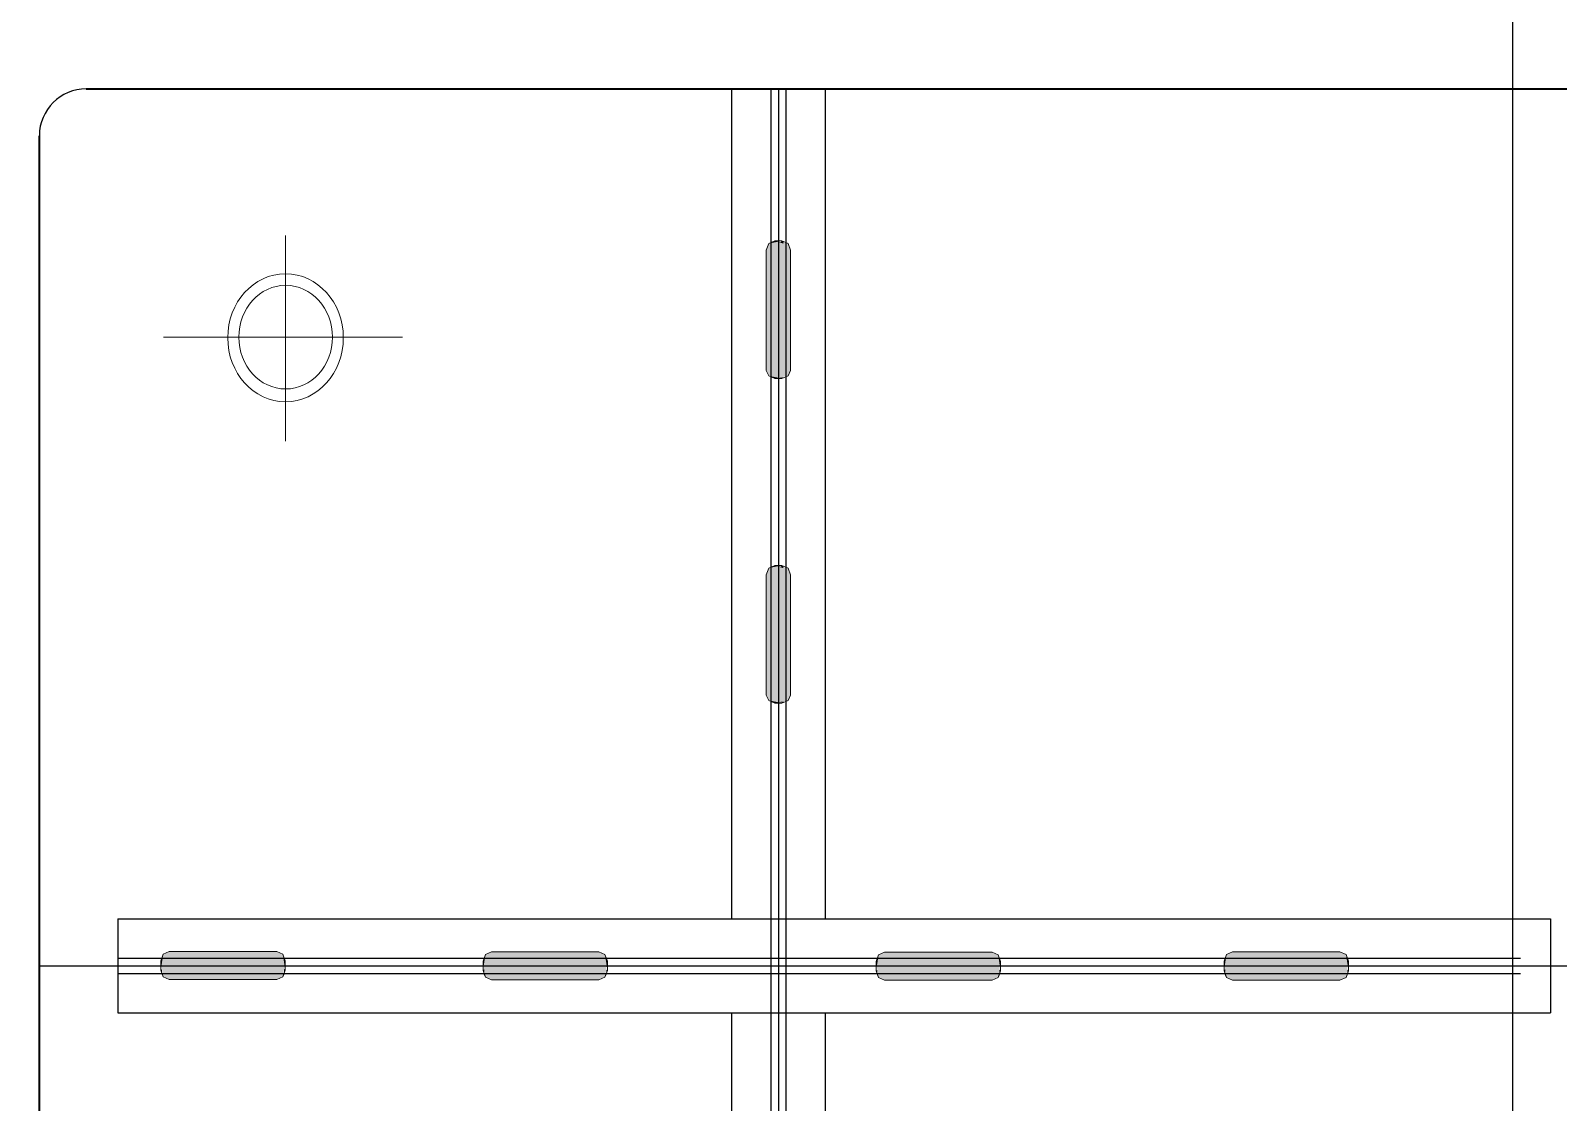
# Model space of a CAD drawing. Header units: inches. Extents: x 23291 to 181956, y 9161 to 51408.
# Drawn here: x 35630 to 36525, y 27979 to 28607 of the extents above; entities that cross this region are included whole.
import ezdxf

# ---------------------------------------------------------------- set-up
doc = ezdxf.new("R2010")
doc.units = ezdxf.units.IN
doc.header["$MEASUREMENT"] = 0
doc.layers.add('1', color=3, linetype='Continuous')
doc.layers.add('PDF2_Geometry', color=7, linetype='Continuous', true_color=0x231f20)
doc.layers.add('PDF2_Solid Fills', color=7, linetype='Continuous', true_color=0xffffff)

msp = doc.modelspace()

# ---------------------------------------------------------------- linework, layer by layer
at = {"linetype": 'ByBlock'}
for p, q in [((36040.6, 28572.72), (36040.6, 28086.52)), ((36040.6, 28572.72), (36040.6, 28086.52)), ((36063.7, 28572.72), (36063.7, 26515.72)), ((36063.7, 28572.72), (36063.7, 26515.72)), ((36068.1, 28572.72), (36095.6, 28572.72)), ((36068.1, 28572.72), (36068.1, 26515.72)), ((36068.1, 28572.72), (36095.6, 28572.72)), ((36068.1, 28572.72), (36068.1, 26515.72)), ((36072.5, 28572.72), (36072.5, 26515.72)), ((36072.5, 28572.72), (36072.5, 26515.72)), ((36095.6, 28572.72), (36095.6, 28086.52)), ((36095.6, 28572.72), (36095.6, 28086.52)), ((35681.39, 28086.52), (36520.14, 28086.52)), ((35681.39, 28086.52), (35681.39, 28031.52)), ((35681.39, 28086.52), (36520.14, 28086.52)), ((35681.39, 28086.52), (35681.39, 28031.52)), ((36520.14, 28086.52), (36520.14, 28031.52)), ((36520.14, 28086.52), (36520.14, 28031.52)), ((35635.36, 28063.42), (35635.36, 28054.62)), ((35635.36, 28063.42), (35635.36, 28054.62)), ((35635.36, 28059.02), (36882.76, 28059.02)), ((35635.36, 28059.02), (36882.76, 28059.02)), ((35681.39, 28063.42), (36502.6, 28063.42)), ((35681.39, 28063.42), (36502.6, 28063.42)), ((35681.39, 28054.62), (36502.6, 28054.62)), ((35681.39, 28054.62), (36502.6, 28054.62)), ((35681.39, 28031.52), (36520.14, 28031.52)), ((35681.39, 28031.52), (36520.14, 28031.52)), ((36040.6, 28031.52), (36040.6, 27572.82)), ((36040.6, 28031.52), (36040.6, 27572.82)), ((36095.6, 28031.52), (36095.6, 27572.82)), ((36095.6, 28031.52), (36095.6, 27572.82))]:
    msp.add_line(p, q, dxfattribs=at)
msp.add_open_spline([(34750.61, 29952.44), (35946.93, 29444.2), (37677.79, 28674.49), (40065.54, 27740.85), (41120.63, 27390.38)], degree=3, knots=[0, 0, 0, 0, 3.550687, 6.365653, 6.365653, 6.365653, 6.365653])
msp.add_open_spline([(34750.61, 29952.44), (35946.93, 29444.2), (37677.79, 28674.49), (40065.54, 27740.85), (41120.63, 27390.38)], degree=3, knots=[0, 0, 0, 0, 3.550687, 6.365653, 6.365653, 6.365653, 6.365653])
at = {"layer": '1', "linetype": 'ByBlock'}
for p, q in [((36498.2, 26463.12), (36498.2, 30494.37)), ((36498.2, 26463.12), (36498.21, 30271.39)), ((36498.2, 26463.12), (36498.2, 29801.99)), ((36502.6, 28572.72), (36570.8, 28572.72)), ((36502.6, 28572.72), (36570.8, 28572.72))]:
    msp.add_line(p, q, dxfattribs=at)
at = {"layer": '1', "linetype": 'ByBlock', "lineweight": 35}
for p, q in [((35662.86, 28572.72), (36882.76, 28572.72)), ((35662.86, 28572.72), (36882.76, 28572.72)), ((35635.36, 26543.22), (35635.36, 28545.22)), ((35635.36, 26543.22), (35635.36, 28545.22))]:
    msp.add_line(p, q, dxfattribs=at)
at = {"layer": '1', "linetype": 'ByBlock'}
msp.add_arc((35662.86, 28545.22), 27.5, 90, 180, dxfattribs=at)
msp.add_arc((35662.86, 28545.22), 27.5, 90, 180, dxfattribs=at)
at = {"layer": 'PDF2_Geometry', "color": 0, "linetype": 'ByBlock', "lineweight": 18}
for p, q in [((35779.41, 28486.8), (35779.41, 28366.26)), ((35779.41, 28486.8), (35779.41, 28366.26)), ((35707.99, 28427.32), (35848.01, 28427.32)), ((35707.99, 28427.32), (35848.01, 28427.32))]:
    msp.add_line(p, q, dxfattribs=at)
at = {"layer": 'PDF2_Geometry', "linetype": 'ByBlock', "lineweight": 18}
for p, q in [((36061.03, 28478.18), (36062.44, 28482.09)), ((36061.03, 28478.18), (36062.44, 28482.09)), ((36061.03, 28407.73), (36061.03, 28478.18)), ((36061.03, 28407.73), (36061.03, 28478.18)), ((36062.44, 28482.09), (36065.98, 28483.66)), ((36062.44, 28482.09), (36065.98, 28483.66)), ((36065.98, 28483.66), (36070.22, 28483.66)), ((36065.98, 28483.66), (36070.22, 28483.66)), ((36070.22, 28483.66), (36073.76, 28482.09)), ((36070.22, 28483.66), (36073.76, 28482.09)), ((36073.76, 28482.09), (36075.17, 28478.18)), ((36073.76, 28482.09), (36075.17, 28478.18)), ((36075.17, 28478.18), (36075.17, 28407.73)), ((36075.17, 28478.18), (36075.17, 28407.73)), ((36061.03, 28407.73), (36062.44, 28404.6)), ((36062.44, 28404.6), (36061.03, 28407.73)), ((36061.03, 28407.73), (36062.44, 28404.6)), ((36062.44, 28404.6), (36061.03, 28407.73)), ((36075.17, 28407.73), (36073.76, 28404.6)), ((36073.76, 28404.6), (36075.17, 28407.73)), ((36075.17, 28407.73), (36073.76, 28404.6)), ((36073.76, 28404.6), (36075.17, 28407.73)), ((36062.44, 28404.6), (36065.98, 28403.04)), ((36065.98, 28403.04), (36062.44, 28404.6)), ((36062.44, 28404.6), (36065.98, 28403.04)), ((36065.98, 28403.04), (36062.44, 28404.6)), ((36070.22, 28403.04), (36065.98, 28403.04)), ((36065.98, 28403.04), (36070.22, 28403.04)), ((36070.22, 28403.04), (36065.98, 28403.04)), ((36065.98, 28403.04), (36070.22, 28403.04)), ((36073.76, 28404.6), (36070.22, 28403.04)), ((36070.22, 28403.04), (36073.76, 28404.6)), ((36073.76, 28404.6), (36070.22, 28403.04)), ((36070.22, 28403.04), (36073.76, 28404.6)), ((36061.03, 28288.09), (36062.44, 28292.01)), ((36061.03, 28288.09), (36062.44, 28292.01)), ((36062.44, 28292.01), (36065.98, 28293.57)), ((36062.44, 28292.01), (36065.98, 28293.57)), ((36065.98, 28293.57), (36070.22, 28293.57)), ((36065.98, 28293.57), (36070.22, 28293.57)), ((36070.22, 28293.57), (36073.76, 28292.01)), ((36070.22, 28293.57), (36073.76, 28292.01)), ((36073.76, 28292.01), (36075.17, 28288.09)), ((36073.76, 28292.01), (36075.17, 28288.09)), ((36061.03, 28217.65), (36061.03, 28288.09)), ((36061.03, 28217.65), (36061.03, 28288.09)), ((36075.17, 28288.09), (36075.17, 28217.65)), ((36075.17, 28288.09), (36075.17, 28217.65)), ((36061.03, 28217.65), (36062.44, 28214.52)), ((36062.44, 28214.52), (36061.03, 28217.65)), ((36061.03, 28217.65), (36062.44, 28214.52)), ((36062.44, 28214.52), (36061.03, 28217.65)), ((36062.44, 28214.52), (36065.98, 28212.95)), ((36065.98, 28212.95), (36062.44, 28214.52)), ((36062.44, 28214.52), (36065.98, 28212.95)), ((36065.98, 28212.95), (36062.44, 28214.52)), ((36070.22, 28212.95), (36065.98, 28212.95)), ((36065.98, 28212.95), (36070.22, 28212.95)), ((36070.22, 28212.95), (36065.98, 28212.95)), ((36065.98, 28212.95), (36070.22, 28212.95)), ((36073.76, 28214.52), (36070.22, 28212.95)), ((36070.22, 28212.95), (36073.76, 28214.52)), ((36073.76, 28214.52), (36070.22, 28212.95)), ((36070.22, 28212.95), (36073.76, 28214.52)), ((36075.17, 28217.65), (36073.76, 28214.52)), ((36073.76, 28214.52), (36075.17, 28217.65)), ((36075.17, 28217.65), (36073.76, 28214.52)), ((36073.76, 28214.52), (36075.17, 28217.65)), ((35711.45, 28067.38), (35707.92, 28065.81)), ((35711.45, 28067.38), (35707.92, 28065.81)), ((35774.39, 28067.38), (35711.45, 28067.38)), ((35774.39, 28067.38), (35711.45, 28067.38)), ((35777.92, 28065.81), (35774.39, 28067.38)), ((35777.92, 28065.81), (35774.39, 28067.38)), ((35900.1, 28067.2), (35896.56, 28065.63)), ((35900.1, 28067.2), (35896.56, 28065.63)), ((35963.03, 28067.2), (35900.1, 28067.2)), ((35963.03, 28067.2), (35900.1, 28067.2)), ((35966.57, 28065.63), (35963.03, 28067.2)), ((35966.57, 28065.63), (35963.03, 28067.2)), ((36130.33, 28066.96), (36126.79, 28065.4)), ((36130.33, 28066.96), (36126.79, 28065.4)), ((36193.26, 28066.96), (36130.33, 28066.96)), ((36193.26, 28066.96), (36130.33, 28066.96)), ((36196.8, 28065.4), (36193.26, 28066.96)), ((36196.8, 28065.4), (36193.26, 28066.96)), ((36334.03, 28067.14), (36330.5, 28065.57)), ((36334.03, 28067.14), (36330.5, 28065.57)), ((36396.97, 28067.14), (36334.03, 28067.14)), ((36396.97, 28067.14), (36334.03, 28067.14)), ((36400.5, 28065.57), (36396.97, 28067.14)), ((36400.5, 28065.57), (36396.97, 28067.14)), ((35707.92, 28065.81), (35706.5, 28061.9)), ((35707.92, 28065.81), (35706.5, 28061.9)), ((35706.5, 28061.9), (35706.5, 28056.42)), ((35706.5, 28061.9), (35706.5, 28056.42)), ((35779.34, 28061.9), (35777.92, 28065.81)), ((35779.34, 28061.9), (35777.92, 28065.81)), ((35779.34, 28056.42), (35779.34, 28061.9)), ((35779.34, 28056.42), (35779.34, 28061.9)), ((35896.56, 28065.63), (35895.15, 28061.72)), ((35896.56, 28065.63), (35895.15, 28061.72)), ((35895.15, 28061.72), (35895.15, 28056.24)), ((35895.15, 28061.72), (35895.15, 28056.24)), ((35967.98, 28061.72), (35966.57, 28065.63)), ((35967.98, 28061.72), (35966.57, 28065.63)), ((35967.98, 28056.24), (35967.98, 28061.72)), ((35967.98, 28056.24), (35967.98, 28061.72)), ((36126.79, 28065.4), (36125.38, 28061.48)), ((36126.79, 28065.4), (36125.38, 28061.48)), ((36125.38, 28061.48), (36125.38, 28056)), ((36125.38, 28061.48), (36125.38, 28056)), ((36198.21, 28061.48), (36196.8, 28065.4)), ((36198.21, 28061.48), (36196.8, 28065.4)), ((36198.21, 28056), (36198.21, 28061.48)), ((36198.21, 28056), (36198.21, 28061.48)), ((36330.5, 28065.57), (36329.08, 28061.66)), ((36330.5, 28065.57), (36329.08, 28061.66)), ((36329.08, 28061.66), (36329.08, 28056.18)), ((36329.08, 28061.66), (36329.08, 28056.18)), ((36401.92, 28061.66), (36400.5, 28065.57)), ((36401.92, 28061.66), (36400.5, 28065.57)), ((36401.92, 28056.18), (36401.92, 28061.66)), ((36401.92, 28056.18), (36401.92, 28061.66)), ((35706.5, 28056.42), (35707.92, 28052.51)), ((35706.5, 28056.42), (35707.92, 28052.51)), ((35707.92, 28052.51), (35711.45, 28050.94)), ((35707.92, 28052.51), (35711.45, 28050.94)), ((35711.45, 28050.94), (35774.39, 28050.94)), ((35711.45, 28050.94), (35774.39, 28050.94)), ((35774.39, 28050.94), (35777.92, 28052.51)), ((35774.39, 28050.94), (35777.92, 28052.51)), ((35777.92, 28052.51), (35779.34, 28056.42)), ((35777.92, 28052.51), (35779.34, 28056.42)), ((35895.15, 28056.24), (35896.56, 28052.32)), ((35895.15, 28056.24), (35896.56, 28052.32)), ((35896.56, 28052.32), (35900.1, 28050.76)), ((35896.56, 28052.32), (35900.1, 28050.76)), ((35900.1, 28050.76), (35963.03, 28050.76)), ((35900.1, 28050.76), (35963.03, 28050.76)), ((35963.03, 28050.76), (35966.57, 28052.32)), ((35963.03, 28050.76), (35966.57, 28052.32)), ((35966.57, 28052.32), (35967.98, 28056.24)), ((35966.57, 28052.32), (35967.98, 28056.24)), ((36125.38, 28056), (36126.79, 28052.09)), ((36125.38, 28056), (36126.79, 28052.09)), ((36126.79, 28052.09), (36130.33, 28050.53)), ((36126.79, 28052.09), (36130.33, 28050.53)), ((36130.33, 28050.53), (36193.26, 28050.53)), ((36130.33, 28050.53), (36193.26, 28050.53)), ((36193.26, 28050.53), (36196.8, 28052.09)), ((36193.26, 28050.53), (36196.8, 28052.09)), ((36196.8, 28052.09), (36198.21, 28056)), ((36196.8, 28052.09), (36198.21, 28056)), ((36329.08, 28056.18), (36330.5, 28052.27)), ((36329.08, 28056.18), (36330.5, 28052.27)), ((36330.5, 28052.27), (36334.03, 28050.7)), ((36330.5, 28052.27), (36334.03, 28050.7)), ((36334.03, 28050.7), (36396.97, 28050.7)), ((36334.03, 28050.7), (36396.97, 28050.7)), ((36396.97, 28050.7), (36400.5, 28052.27)), ((36396.97, 28050.7), (36400.5, 28052.27)), ((36400.5, 28052.27), (36401.92, 28056.18)), ((36400.5, 28052.27), (36401.92, 28056.18))]:
    msp.add_line(p, q, dxfattribs=at)
at = {"layer": 'PDF2_Geometry', "linetype": 'ByBlock', "lineweight": 9}
for p, q in [((35707.21, 28054.07), (35707.92, 28052.51)), ((35707.92, 28052.51), (35707.21, 28054.07)), ((35707.21, 28054.07), (35707.21, 28054.07)), ((35707.21, 28054.07), (35707.92, 28052.51)), ((35707.92, 28052.51), (35707.21, 28054.07)), ((35707.21, 28054.07), (35707.21, 28054.07)), ((35778.63, 28054.07), (35777.92, 28052.51)), ((35777.92, 28052.51), (35778.63, 28054.07)), ((35778.63, 28054.07), (35777.92, 28052.51)), ((35777.92, 28052.51), (35778.63, 28054.07)), ((35778.63, 28054.07), (35778.63, 28054.07)), ((35778.63, 28054.07), (35778.63, 28054.07)), ((35895.86, 28053.89), (35896.56, 28052.32)), ((35896.56, 28052.32), (35895.86, 28053.89)), ((35895.86, 28053.89), (35895.86, 28053.89)), ((35895.86, 28053.89), (35896.56, 28052.32)), ((35896.56, 28052.32), (35895.86, 28053.89)), ((35895.86, 28053.89), (35895.86, 28053.89)), ((35967.28, 28053.89), (35966.57, 28052.32)), ((35966.57, 28052.32), (35967.28, 28053.89)), ((35967.28, 28053.89), (35966.57, 28052.32)), ((35966.57, 28052.32), (35967.28, 28053.89)), ((35967.28, 28053.89), (35967.28, 28053.89)), ((35967.28, 28053.89), (35967.28, 28053.89)), ((36126.09, 28053.66), (36126.79, 28052.09)), ((36126.79, 28052.09), (36126.09, 28053.66)), ((36126.09, 28053.66), (36126.09, 28053.66)), ((36126.09, 28053.66), (36126.79, 28052.09)), ((36126.79, 28052.09), (36126.09, 28053.66)), ((36126.09, 28053.66), (36126.09, 28053.66)), ((36197.51, 28053.66), (36196.8, 28052.09)), ((36196.8, 28052.09), (36197.51, 28053.66)), ((36197.51, 28053.66), (36196.8, 28052.09)), ((36196.8, 28052.09), (36197.51, 28053.66)), ((36197.51, 28053.66), (36197.51, 28053.66)), ((36197.51, 28053.66), (36197.51, 28053.66)), ((36329.79, 28053.83), (36330.5, 28052.27)), ((36330.5, 28052.27), (36329.79, 28053.83)), ((36329.79, 28053.83), (36329.79, 28053.83)), ((36329.79, 28053.83), (36330.5, 28052.27)), ((36330.5, 28052.27), (36329.79, 28053.83)), ((36329.79, 28053.83), (36329.79, 28053.83)), ((36401.21, 28053.83), (36400.5, 28052.27)), ((36400.5, 28052.27), (36401.21, 28053.83)), ((36401.21, 28053.83), (36400.5, 28052.27)), ((36400.5, 28052.27), (36401.21, 28053.83)), ((36401.21, 28053.83), (36401.21, 28053.83)), ((36401.21, 28053.83), (36401.21, 28053.83))]:
    msp.add_line(p, q, dxfattribs=at)
at = {"layer": 'PDF2_Geometry', "color": 0, "linetype": 'ByBlock', "lineweight": 18}
for centre, major_axis in [((35779.51, 28426.92), (0, 37.47)), ((35779.51, 28426.92), (0, 37.47)), ((35779.56, 28427.28), (0, 30.36)), ((35779.56, 28427.28), (0, 30.36))]:
    msp.add_ellipse(centre, major_axis=major_axis, ratio=0.903438, start_param=4.712389, end_param=10.995574, dxfattribs=at)
at = {"layer": 'PDF2_Solid Fills', "linetype": 'ByBlock', "transparency": 33554559}
for points in [[(36061.03, 28478.18), (36062.44, 28482.09), (36075.17, 28478.18)], [(36061.03, 28478.18), (36062.44, 28482.09), (36075.17, 28478.18)], [(36061.03, 28407.73), (36061.03, 28478.18), (36075.17, 28407.73)], [(36061.03, 28478.18), (36075.17, 28407.73), (36075.17, 28478.18)], [(36061.03, 28407.73), (36061.03, 28478.18), (36075.17, 28407.73)], [(36061.03, 28478.18), (36075.17, 28407.73), (36075.17, 28478.18)], [(36062.44, 28482.09), (36065.98, 28483.66), (36070.22, 28483.66)], [(36073.76, 28482.09), (36062.44, 28482.09), (36065.98, 28483.66)], [(36062.44, 28482.09), (36065.98, 28483.66), (36065.98, 28483.66)], [(36062.44, 28482.09), (36065.98, 28483.66), (36070.22, 28483.66)], [(36073.76, 28482.09), (36062.44, 28482.09), (36065.98, 28483.66)], [(36062.44, 28482.09), (36065.98, 28483.66), (36065.98, 28483.66)], [(36062.44, 28482.09), (36075.17, 28478.18), (36073.76, 28482.09)], [(36062.44, 28482.09), (36075.17, 28478.18), (36073.76, 28482.09)], [(36073.76, 28482.09), (36073.76, 28482.09), (36065.98, 28483.66)], [(36073.76, 28482.09), (36073.76, 28482.09), (36065.98, 28483.66)], [(36069.51, 28482.88), (36070.93, 28482.09), (36068.1, 28482.88)], [(36069.51, 28482.88), (36070.93, 28482.09), (36068.1, 28482.88)], [(36071.63, 28482.88), (36070.22, 28483.66), (36069.51, 28482.88)], [(36071.63, 28482.88), (36070.22, 28483.66), (36069.51, 28482.88)], [(36070.93, 28482.88), (36069.51, 28482.88), (36070.93, 28482.09)], [(36070.93, 28482.88), (36069.51, 28482.88), (36070.93, 28482.09)], [(36070.93, 28482.88), (36069.51, 28482.88), (36070.93, 28482.09)], [(36070.93, 28482.88), (36069.51, 28482.88), (36070.93, 28482.09)], [(36070.22, 28483.66), (36073.76, 28482.09), (36073.76, 28482.09)], [(36070.22, 28483.66), (36073.76, 28482.09), (36073.76, 28482.09)], [(36071.63, 28482.88), (36073.76, 28482.09), (36072.34, 28482.88)], [(36071.63, 28482.88), (36073.76, 28482.09), (36072.34, 28482.88)], [(36061.03, 28407.73), (36062.44, 28404.6), (36075.17, 28407.73)], [(36061.03, 28407.73), (36062.44, 28404.6), (36075.17, 28407.73)], [(36062.44, 28404.6), (36075.17, 28407.73), (36073.76, 28404.6)], [(36062.44, 28404.6), (36075.17, 28407.73), (36073.76, 28404.6)], [(36062.44, 28404.6), (36065.98, 28403.04), (36070.22, 28403.04)], [(36073.76, 28404.6), (36062.44, 28404.6), (36065.98, 28403.04)], [(36062.44, 28404.6), (36065.98, 28403.04), (36065.98, 28403.04)], [(36062.44, 28404.6), (36065.98, 28403.04), (36070.22, 28403.04)], [(36073.76, 28404.6), (36062.44, 28404.6), (36065.98, 28403.04)], [(36062.44, 28404.6), (36065.98, 28403.04), (36065.98, 28403.04)], [(36073.76, 28404.6), (36073.76, 28404.6), (36065.98, 28403.04)], [(36073.76, 28404.6), (36073.76, 28404.6), (36065.98, 28403.04)], [(36070.93, 28403.82), (36068.1, 28403.04), (36069.51, 28403.82)], [(36070.93, 28403.82), (36068.1, 28403.04), (36069.51, 28403.82)], [(36071.63, 28403.82), (36070.22, 28403.04), (36069.51, 28403.82)], [(36071.63, 28403.82), (36070.22, 28403.04), (36069.51, 28403.82)], [(36070.22, 28403.04), (36073.76, 28404.6), (36073.76, 28404.6)], [(36070.22, 28403.04), (36073.76, 28404.6), (36073.76, 28404.6)], [(36071.63, 28403.82), (36073.76, 28404.6), (36072.34, 28403.82)], [(36071.63, 28403.82), (36073.76, 28404.6), (36072.34, 28403.82)], [(36061.03, 28288.09), (36062.44, 28292.01), (36075.17, 28288.09)], [(36061.03, 28288.09), (36062.44, 28292.01), (36075.17, 28288.09)], [(36062.44, 28292.01), (36065.98, 28293.57), (36070.22, 28293.57)], [(36073.76, 28292.01), (36062.44, 28292.01), (36065.98, 28293.57)], [(36062.44, 28292.01), (36065.98, 28293.57), (36065.98, 28293.57)], [(36062.44, 28292.01), (36065.98, 28293.57), (36070.22, 28293.57)], [(36073.76, 28292.01), (36062.44, 28292.01), (36065.98, 28293.57)], [(36062.44, 28292.01), (36065.98, 28293.57), (36065.98, 28293.57)], [(36062.44, 28292.01), (36075.17, 28288.09), (36073.76, 28292.01)], [(36062.44, 28292.01), (36075.17, 28288.09), (36073.76, 28292.01)], [(36073.76, 28292.01), (36073.76, 28292.01), (36065.98, 28293.57)], [(36073.76, 28292.01), (36073.76, 28292.01), (36065.98, 28293.57)], [(36069.51, 28292.79), (36070.93, 28292.01), (36068.1, 28292.79)], [(36069.51, 28292.79), (36070.93, 28292.01), (36068.1, 28292.79)], [(36071.63, 28292.79), (36070.22, 28293.57), (36069.51, 28292.79)], [(36071.63, 28292.79), (36070.22, 28293.57), (36069.51, 28292.79)], [(36070.93, 28292.79), (36069.51, 28292.79), (36070.93, 28292.01)], [(36070.93, 28292.79), (36069.51, 28292.79), (36070.93, 28292.01)], [(36070.93, 28292.79), (36069.51, 28292.79), (36070.93, 28292.01)], [(36070.93, 28292.79), (36069.51, 28292.79), (36070.93, 28292.01)], [(36070.22, 28293.57), (36073.76, 28292.01), (36073.76, 28292.01)], [(36070.22, 28293.57), (36073.76, 28292.01), (36073.76, 28292.01)], [(36071.63, 28292.79), (36073.76, 28292.01), (36072.34, 28292.79)], [(36071.63, 28292.79), (36073.76, 28292.01), (36072.34, 28292.79)], [(36061.03, 28217.65), (36061.03, 28288.09), (36075.17, 28217.65)], [(36061.03, 28288.09), (36075.17, 28217.65), (36075.17, 28288.09)], [(36061.03, 28217.65), (36061.03, 28288.09), (36075.17, 28217.65)], [(36061.03, 28288.09), (36075.17, 28217.65), (36075.17, 28288.09)], [(36061.03, 28217.65), (36062.44, 28214.52), (36075.17, 28217.65)], [(36061.03, 28217.65), (36062.44, 28214.52), (36075.17, 28217.65)], [(36062.44, 28214.52), (36075.17, 28217.65), (36073.76, 28214.52)], [(36062.44, 28214.52), (36075.17, 28217.65), (36073.76, 28214.52)], [(36062.44, 28214.52), (36065.98, 28212.95), (36070.22, 28212.95)], [(36073.76, 28214.52), (36062.44, 28214.52), (36065.98, 28212.95)], [(36062.44, 28214.52), (36065.98, 28212.95), (36065.98, 28212.95)], [(36062.44, 28214.52), (36065.98, 28212.95), (36070.22, 28212.95)], [(36073.76, 28214.52), (36062.44, 28214.52), (36065.98, 28212.95)], [(36062.44, 28214.52), (36065.98, 28212.95), (36065.98, 28212.95)], [(36073.76, 28214.52), (36073.76, 28214.52), (36065.98, 28212.95)], [(36073.76, 28214.52), (36073.76, 28214.52), (36065.98, 28212.95)], [(36070.93, 28213.74), (36068.1, 28212.95), (36069.51, 28213.74)], [(36070.93, 28213.74), (36068.1, 28212.95), (36069.51, 28213.74)], [(36071.63, 28213.74), (36070.22, 28212.95), (36069.51, 28213.74)], [(36071.63, 28213.74), (36070.22, 28212.95), (36069.51, 28213.74)], [(36070.22, 28212.95), (36073.76, 28214.52), (36073.76, 28214.52)], [(36070.22, 28212.95), (36073.76, 28214.52), (36073.76, 28214.52)], [(36071.63, 28213.74), (36073.76, 28214.52), (36072.34, 28213.74)], [(36071.63, 28213.74), (36073.76, 28214.52), (36072.34, 28213.74)], [(35711.45, 28067.38), (35707.92, 28065.81), (35711.45, 28050.94)], [(35711.45, 28067.38), (35707.92, 28065.81), (35711.45, 28050.94)], [(35711.45, 28067.38), (35774.39, 28067.38), (35711.45, 28050.94)], [(35774.39, 28067.38), (35711.45, 28050.94), (35774.39, 28050.94)], [(35711.45, 28067.38), (35774.39, 28067.38), (35711.45, 28050.94)], [(35774.39, 28067.38), (35711.45, 28050.94), (35774.39, 28050.94)], [(35774.39, 28067.38), (35777.92, 28065.81), (35774.39, 28050.94)], [(35774.39, 28067.38), (35777.92, 28065.81), (35774.39, 28050.94)], [(35900.1, 28067.2), (35896.56, 28065.63), (35900.1, 28050.76)], [(35900.1, 28067.2), (35896.56, 28065.63), (35900.1, 28050.76)], [(35900.1, 28067.2), (35963.03, 28067.2), (35900.1, 28050.76)], [(35963.03, 28067.2), (35900.1, 28050.76), (35963.03, 28050.76)], [(35900.1, 28067.2), (35963.03, 28067.2), (35900.1, 28050.76)], [(35963.03, 28067.2), (35900.1, 28050.76), (35963.03, 28050.76)], [(35963.03, 28067.2), (35966.57, 28065.63), (35963.03, 28050.76)], [(35963.03, 28067.2), (35966.57, 28065.63), (35963.03, 28050.76)], [(36130.33, 28066.96), (36126.79, 28065.4), (36130.33, 28050.53)], [(36130.33, 28066.96), (36126.79, 28065.4), (36130.33, 28050.53)], [(36130.33, 28066.96), (36193.26, 28066.96), (36130.33, 28050.53)], [(36193.26, 28066.96), (36130.33, 28050.53), (36193.26, 28050.53)], [(36130.33, 28066.96), (36193.26, 28066.96), (36130.33, 28050.53)], [(36193.26, 28066.96), (36130.33, 28050.53), (36193.26, 28050.53)], [(36193.26, 28066.96), (36196.8, 28065.4), (36193.26, 28050.53)], [(36193.26, 28066.96), (36196.8, 28065.4), (36193.26, 28050.53)], [(36334.03, 28067.14), (36330.5, 28065.57), (36334.03, 28050.7)], [(36334.03, 28067.14), (36330.5, 28065.57), (36334.03, 28050.7)], [(36334.03, 28067.14), (36396.97, 28067.14), (36334.03, 28050.7)], [(36396.97, 28067.14), (36334.03, 28050.7), (36396.97, 28050.7)], [(36334.03, 28067.14), (36396.97, 28067.14), (36334.03, 28050.7)], [(36396.97, 28067.14), (36334.03, 28050.7), (36396.97, 28050.7)], [(36396.97, 28067.14), (36400.5, 28065.57), (36396.97, 28050.7)], [(36396.97, 28067.14), (36400.5, 28065.57), (36396.97, 28050.7)], [(35707.92, 28052.51), (35707.92, 28065.81), (35706.5, 28061.9)], [(35707.92, 28065.81), (35706.5, 28061.9), (35706.5, 28061.9)], [(35707.92, 28065.81), (35706.5, 28061.9), (35706.5, 28056.42)], [(35707.92, 28052.51), (35707.92, 28065.81), (35706.5, 28061.9)], [(35707.92, 28065.81), (35706.5, 28061.9), (35706.5, 28061.9)], [(35707.92, 28065.81), (35706.5, 28061.9), (35706.5, 28056.42)], [(35707.92, 28052.51), (35707.92, 28052.51), (35706.5, 28061.9)], [(35707.92, 28052.51), (35707.92, 28052.51), (35706.5, 28061.9)], [(35707.21, 28054.07), (35706.5, 28056.42), (35707.21, 28057.2)], [(35707.21, 28054.07), (35706.5, 28056.42), (35707.21, 28057.2)], [(35707.92, 28065.81), (35711.45, 28050.94), (35707.92, 28052.51)], [(35707.92, 28065.81), (35711.45, 28050.94), (35707.92, 28052.51)], [(35777.92, 28065.81), (35774.39, 28050.94), (35777.92, 28052.51)], [(35777.92, 28065.81), (35774.39, 28050.94), (35777.92, 28052.51)], [(35777.92, 28052.51), (35777.92, 28065.81), (35779.34, 28061.9)], [(35777.92, 28065.81), (35779.34, 28061.9), (35779.34, 28061.9)], [(35777.92, 28065.81), (35779.34, 28061.9), (35779.34, 28056.42)], [(35777.92, 28052.51), (35777.92, 28065.81), (35779.34, 28061.9)], [(35777.92, 28065.81), (35779.34, 28061.9), (35779.34, 28061.9)], [(35777.92, 28065.81), (35779.34, 28061.9), (35779.34, 28056.42)], [(35777.92, 28052.51), (35777.92, 28052.51), (35779.34, 28061.9)], [(35777.92, 28052.51), (35777.92, 28052.51), (35779.34, 28061.9)], [(35778.63, 28054.07), (35779.34, 28056.42), (35778.63, 28057.2)], [(35778.63, 28054.07), (35779.34, 28056.42), (35778.63, 28057.2)], [(35896.56, 28052.32), (35896.56, 28065.63), (35895.15, 28061.72)], [(35896.56, 28065.63), (35895.15, 28061.72), (35895.15, 28061.72)], [(35896.56, 28065.63), (35895.15, 28061.72), (35895.15, 28056.24)], [(35896.56, 28052.32), (35896.56, 28065.63), (35895.15, 28061.72)], [(35896.56, 28065.63), (35895.15, 28061.72), (35895.15, 28061.72)], [(35896.56, 28065.63), (35895.15, 28061.72), (35895.15, 28056.24)], [(35896.56, 28052.32), (35896.56, 28052.32), (35895.15, 28061.72)], [(35896.56, 28052.32), (35896.56, 28052.32), (35895.15, 28061.72)], [(35895.86, 28053.89), (35895.15, 28056.24), (35895.86, 28057.02)], [(35895.86, 28053.89), (35895.15, 28056.24), (35895.86, 28057.02)], [(35896.56, 28065.63), (35900.1, 28050.76), (35896.56, 28052.32)], [(35896.56, 28065.63), (35900.1, 28050.76), (35896.56, 28052.32)], [(35966.57, 28065.63), (35963.03, 28050.76), (35966.57, 28052.32)], [(35966.57, 28065.63), (35963.03, 28050.76), (35966.57, 28052.32)], [(35966.57, 28052.32), (35966.57, 28065.63), (35967.98, 28061.72)], [(35966.57, 28065.63), (35967.98, 28061.72), (35967.98, 28061.72)], [(35966.57, 28065.63), (35967.98, 28061.72), (35967.98, 28056.24)], [(35966.57, 28052.32), (35966.57, 28065.63), (35967.98, 28061.72)], [(35966.57, 28065.63), (35967.98, 28061.72), (35967.98, 28061.72)], [(35966.57, 28065.63), (35967.98, 28061.72), (35967.98, 28056.24)], [(35966.57, 28052.32), (35966.57, 28052.32), (35967.98, 28061.72)], [(35966.57, 28052.32), (35966.57, 28052.32), (35967.98, 28061.72)], [(35967.28, 28053.89), (35967.98, 28056.24), (35967.28, 28057.02)], [(35967.28, 28053.89), (35967.98, 28056.24), (35967.28, 28057.02)], [(36126.79, 28052.09), (36126.79, 28065.4), (36125.38, 28061.48)], [(36126.79, 28065.4), (36125.38, 28061.48), (36125.38, 28061.48)], [(36126.79, 28065.4), (36125.38, 28061.48), (36125.38, 28056)], [(36126.79, 28052.09), (36126.79, 28065.4), (36125.38, 28061.48)], [(36126.79, 28065.4), (36125.38, 28061.48), (36125.38, 28061.48)], [(36126.79, 28065.4), (36125.38, 28061.48), (36125.38, 28056)], [(36126.79, 28052.09), (36126.79, 28052.09), (36125.38, 28061.48)], [(36126.79, 28052.09), (36126.79, 28052.09), (36125.38, 28061.48)], [(36126.79, 28065.4), (36130.33, 28050.53), (36126.79, 28052.09)], [(36126.79, 28065.4), (36130.33, 28050.53), (36126.79, 28052.09)], [(36196.8, 28065.4), (36193.26, 28050.53), (36196.8, 28052.09)], [(36196.8, 28065.4), (36193.26, 28050.53), (36196.8, 28052.09)], [(36196.8, 28052.09), (36196.8, 28065.4), (36198.21, 28061.48)], [(36196.8, 28065.4), (36198.21, 28061.48), (36198.21, 28061.48)], [(36196.8, 28065.4), (36198.21, 28061.48), (36198.21, 28056)], [(36196.8, 28052.09), (36196.8, 28065.4), (36198.21, 28061.48)], [(36196.8, 28065.4), (36198.21, 28061.48), (36198.21, 28061.48)], [(36196.8, 28065.4), (36198.21, 28061.48), (36198.21, 28056)], [(36196.8, 28052.09), (36196.8, 28052.09), (36198.21, 28061.48)], [(36196.8, 28052.09), (36196.8, 28052.09), (36198.21, 28061.48)], [(36330.5, 28052.27), (36330.5, 28065.57), (36329.08, 28061.66)], [(36330.5, 28065.57), (36329.08, 28061.66), (36329.08, 28061.66)], [(36330.5, 28065.57), (36329.08, 28061.66), (36329.08, 28056.18)], [(36330.5, 28052.27), (36330.5, 28065.57), (36329.08, 28061.66)], [(36330.5, 28065.57), (36329.08, 28061.66), (36329.08, 28061.66)], [(36330.5, 28065.57), (36329.08, 28061.66), (36329.08, 28056.18)], [(36330.5, 28052.27), (36330.5, 28052.27), (36329.08, 28061.66)], [(36330.5, 28052.27), (36330.5, 28052.27), (36329.08, 28061.66)], [(36329.79, 28053.83), (36329.08, 28056.18), (36329.79, 28056.96)], [(36329.79, 28053.83), (36329.08, 28056.18), (36329.79, 28056.96)], [(36330.5, 28065.57), (36334.03, 28050.7), (36330.5, 28052.27)], [(36330.5, 28065.57), (36334.03, 28050.7), (36330.5, 28052.27)], [(36400.5, 28065.57), (36396.97, 28050.7), (36400.5, 28052.27)], [(36400.5, 28065.57), (36396.97, 28050.7), (36400.5, 28052.27)], [(36400.5, 28052.27), (36400.5, 28065.57), (36401.92, 28061.66)], [(36400.5, 28065.57), (36401.92, 28061.66), (36401.92, 28061.66)], [(36400.5, 28065.57), (36401.92, 28061.66), (36401.92, 28056.18)], [(36400.5, 28052.27), (36400.5, 28065.57), (36401.92, 28061.66)], [(36400.5, 28065.57), (36401.92, 28061.66), (36401.92, 28061.66)], [(36400.5, 28065.57), (36401.92, 28061.66), (36401.92, 28056.18)], [(36400.5, 28052.27), (36400.5, 28052.27), (36401.92, 28061.66)], [(36400.5, 28052.27), (36400.5, 28052.27), (36401.92, 28061.66)], [(36401.21, 28053.83), (36401.92, 28056.18), (36401.21, 28056.96)], [(36401.21, 28053.83), (36401.92, 28056.18), (36401.21, 28056.96)], [(35706.5, 28056.42), (35707.92, 28052.51), (35707.92, 28052.51)], [(35706.5, 28056.42), (35707.92, 28052.51), (35707.92, 28052.51)], [(35779.34, 28056.42), (35777.92, 28052.51), (35777.92, 28052.51)], [(35779.34, 28056.42), (35777.92, 28052.51), (35777.92, 28052.51)], [(35895.15, 28056.24), (35896.56, 28052.32), (35896.56, 28052.32)], [(35895.15, 28056.24), (35896.56, 28052.32), (35896.56, 28052.32)], [(35967.98, 28056.24), (35966.57, 28052.32), (35966.57, 28052.32)], [(35967.98, 28056.24), (35966.57, 28052.32), (35966.57, 28052.32)], [(36126.09, 28053.66), (36125.38, 28056), (36126.09, 28056.79)], [(36126.09, 28053.66), (36125.38, 28056), (36126.09, 28056.79)], [(36125.38, 28056), (36126.79, 28052.09), (36126.79, 28052.09)], [(36125.38, 28056), (36126.79, 28052.09), (36126.79, 28052.09)], [(36198.21, 28056), (36196.8, 28052.09), (36196.8, 28052.09)], [(36198.21, 28056), (36196.8, 28052.09), (36196.8, 28052.09)], [(36197.51, 28053.66), (36198.21, 28056), (36197.51, 28056.79)], [(36197.51, 28053.66), (36198.21, 28056), (36197.51, 28056.79)], [(36329.08, 28056.18), (36330.5, 28052.27), (36330.5, 28052.27)], [(36329.08, 28056.18), (36330.5, 28052.27), (36330.5, 28052.27)], [(36401.92, 28056.18), (36400.5, 28052.27), (36400.5, 28052.27)], [(36401.92, 28056.18), (36400.5, 28052.27), (36400.5, 28052.27)]]:
    msp.add_solid(points, dxfattribs=at)

doc.saveas('drawing.dxf')
